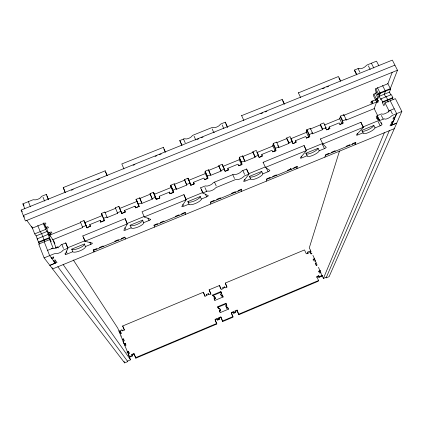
<?xml version="1.0" encoding="UTF-8"?>
<svg xmlns="http://www.w3.org/2000/svg" width="423" height="423" viewBox="0 0 423 423"><rect width="100%" height="100%" fill="white"/><g stroke="black" fill="none" stroke-linecap="round" stroke-linejoin="round"><path stroke-width="0.63" d="M231.846 193.708L231.846 193.152L235.283 191.741L235.273 192.296M231.318 312.528L231.312 313.131L233.353 312.274L233.364 311.666L231.318 312.528L233.062 317.16L222.62 321.57L220.843 316.943L218.791 317.805L219.267 319.402L217.57 320.116L217.094 318.524L215.043 319.386L216.825 324.013L135.852 358.17L133.874 353.586L131.791 354.463L132.526 355.965L129.65 357.176L129.211 356.557L130.57 359.804L127.439 361.126M64.968 253.594L65.227 254.249A1.962 0.545 -21.3 0 0 67.347 253.964L72.772 251.743A6.837 1.893 -21.5 0 0 80.074 250.786A6.837 1.893 -21.5 0 0 85.409 246.561L90.818 244.351A1.946 0.539 -21.7 0 0 92.362 243.13L85.092 241.316A1.967 0.555 -21.7 0 1 84.965 241.237L82.813 235.955L125.171 218.643L127.355 223.936L123.817 230.244A1.935 0.539 -22.4 0 0 125.805 230.012L131.178 227.812A6.757 1.882 -22.6 0 0 138.03 227.029A6.757 1.882 -22.6 0 0 143.683 222.688L149.028 220.499A1.93 0.539 -22.8 0 0 150.662 219.352L144.227 216.941L186.178 199.772L183.936 194.628L142.028 211.754L144.349 217.062M318.762 275.685L318.482 276.399L318.937 277.388L319.222 276.674L318.762 275.685L316.748 276.531L318.577 280.507L318.297 281.205L238.836 314.728L237.102 310.091L235.056 310.953L235.479 312.565L233.792 313.279L233.364 311.666M235.056 310.953L235.04 311.561L237.081 310.704L237.102 310.091M238.133 191.127L238.144 190.567L241.581 189.16L241.496 191.386M241.618 164.981L239.238 159.73L239.307 157.308L242.707 155.923L244.891 161.375L255.08 157.219L255.122 156.605L252.906 151.772L256.301 150.387L258.522 155.22L258.421 156.441M239.307 157.308L241.507 162.157L241.427 164.558L238.403 165.795M242.707 155.923L242.686 156.536L252.864 152.391L252.906 151.772M298.363 92.891L338.463 76.51L340.647 80.952M261.684 156.267L261.848 154.427L272.005 150.287L272.75 151.889L276.134 150.509L273.158 144.111M266.421 181.155L266.68 178.86L270.096 177.459L270.027 178.035M292.161 142.678L292.383 141.409L290.125 136.608L286.752 137.983L289.004 142.784L288.904 143.423L278.778 147.553L278.863 146.924L276.621 142.112L273.237 143.487L272.935 146.014L256.713 152.624M273.237 143.487L275.479 148.304L275.156 150.794L272.75 151.778M276.621 142.112L276.536 142.747L286.651 138.628L286.752 137.983M272.861 176.872L272.941 176.291L276.351 174.889L276.267 175.476M46.382 194.58L46.387 194.527A1.93 0.65 -20.8 0 0 46.356 194.384L42.522 195.934A1.962 0.656 -20.7 0 0 41.042 197.007A3.939 1.322 -20.6 0 1 38.091 199.143A3.939 1.322 -20.6 0 1 34.178 199.778A1.967 0.656 -20.5 0 0 32.211 200.095L22.89 203.854L24.814 208.756M377.686 117.102L379.526 120.819L382.085 124.542A1.925 0.508 -26.8 0 1 380.182 125.784L375.058 127.889A6.715 1.777 -26.6 0 1 368.19 132.679A6.715 1.777 -26.6 0 1 363.077 132.796L357.937 134.9A1.919 0.513 -26.4 0 1 356.452 134.937L363.378 127.26L360.941 122.289L320.417 139.024M287.598 170.823L287.703 170.231L291.103 168.84L290.992 169.433L290.49 168.354M183.936 194.67L185.565 198.678M295.286 142.556L295.629 140.648L305.723 136.534L306.479 138.125L309.842 136.756L306.543 129.819M186.178 199.82L181.79 206.493A1.919 0.534 -23.4 0 0 183.651 206.313L188.959 204.135A6.71 1.866 -23.6 0 0 195.373 203.521A6.71 1.866 -23.6 0 0 201.332 199.069L206.63 196.896A1.919 0.534 -23.8 0 0 208.328 195.727L202.929 193.047A1.914 0.539 -23.8 0 1 202.876 192.941L200.613 187.812L204.394 186.263A1.941 0.56 -23.9 0 1 206.117 185.967A3.892 1.121 -24 0 0 209.538 185.374A3.892 1.121 -24 0 0 212.859 183.212A1.941 0.555 -24.1 0 1 214.524 182.123L232.777 174.667A1.935 0.555 -24.4 0 1 234.453 174.387A3.881 1.116 -24.5 0 0 237.789 173.827A3.881 1.116 -24.5 0 0 241.163 171.643A1.935 0.555 -24.6 0 1 242.855 170.548L246.609 169.015L248.92 174.096A1.909 0.534 -24.6 0 1 248.872 174.25L243.622 181.16A1.914 0.529 -24.5 0 0 245.351 181.033L250.601 178.881A6.683 1.845 -24.7 0 0 256.55 178.443A6.683 1.845 -24.7 0 0 262.836 173.869L268.071 171.722A1.909 0.523 -24.9 0 0 269.885 170.406L265.48 167.492A1.93 0.539 -25 0 1 265.427 167.386L306.453 150.556L304.079 145.528L263.095 162.321A1.925 0.55 -25 0 0 263.154 162.427M293.821 168.269L293.937 167.677L297.332 166.281L296.856 168.661M241.681 115.765A1.904 0.635 -25.3 0 1 241.618 115.643L282.078 99.463M325.763 128.735L326.033 127.683L323.743 122.919L320.391 124.283L322.675 129.052L322.511 129.713L312.454 133.816L312.597 133.166L310.318 128.386L306.961 129.755L306.421 132.367L290.897 138.691M306.961 129.755L309.234 134.535L308.679 137.121L306.289 138.094M322.511 129.713L320.227 124.949L320.391 124.283M328.676 128.93L329.2 126.953L339.23 122.866L339.997 124.447L343.339 123.088L340.272 116.769M324.88 157.155L325.557 154.702L328.935 153.316L328.761 153.935M374.44 108.531L345.919 120.164L346.12 119.492L343.809 114.744L340.467 116.103L339.695 118.805L324.272 125.092M331.569 152.782L331.748 152.158L335.122 150.778L334.931 151.397M304.079 145.528L305.744 149.515M105.121 170.876L63.217 187.585L65.295 192.703M343.809 114.744L343.608 115.426L376.951 101.843M340.467 116.103L342.778 120.856L341.99 123.527L339.611 124.494M306.453 150.556L300.33 157.927A1.914 0.523 -25.5 0 0 301.937 157.848L307.135 155.717A6.689 1.814 -25.7 0 0 312.66 155.442A6.689 1.814 -25.7 0 0 319.238 150.757L324.42 148.637A1.914 0.518 -25.9 0 0 326.26 147.41L322.807 144.031L320.391 138.86M309.673 252.721L310.672 252.304L310.926 251.516L310.625 250.865L307.854 252.023L307.611 252.811L308.06 253.789M339.516 150.974L309.271 247.926L310.709 250.596M346.141 146.797L346.347 146.168L349.71 144.788L349.498 145.422M352.296 144.275L352.512 143.64L355.875 142.26L354.982 144.782M376.216 91.706L375.608 93.404L373.911 94.096L373.393 95.556L375.788 100.367L377.565 99.643M392.19 72.349L387.891 83.738L375.836 88.634L375.307 90.136L377.734 95.006L379.452 94.308L378.913 93.224M371.865 103.915L372.949 100.864M315.949 263.735L316.224 262.979L315.167 260.695L314.162 261.118L313.258 259.151L314.4 258.67M375.788 100.367L376.311 98.919L373.911 94.096M377.734 95.006L378.273 93.52L375.836 88.634M378.643 100.431L376.956 101.118L374.202 108.626L377.808 115.897M376.311 98.919L378.014 98.226L379.452 94.308M376.835 101.89L377.734 99.442M391.122 123.987L391.698 125.15L396.742 123.082L401.85 111.487L395.383 98.638L385.02 102.863L383.894 105.771L382.27 102.519L392.555 98.326L392.851 97.591L391.354 94.62L381.06 98.808L380.785 99.542L379.167 96.301L380.256 93.335L377.406 87.63M382.27 102.519L382.545 101.79L392.851 97.591M376.808 118.667L377.337 117.345L378.114 118.921L378.463 118.022M397.477 70.218L25.417 220.97L21.15 210.083L392.348 60.103L397.477 70.218L390.339 88.613L378.273 93.52M379.167 96.301L389.435 92.124L390.603 89.126L387.738 83.437M163.236 147.421L121.808 163.939L123.95 168.999M321.713 276.219L322.104 275.262L323.378 278.477L326.403 277.202M388.515 112.069L389.012 110.847L394.204 108.727M323.378 278.477L384.359 132.711M360.941 122.289L362.622 126.244M389.334 130.665L326.096 277.916L329.105 276.647L396.753 123.109L390.032 125.864L390.603 124.521L392.29 123.828L392.824 122.58L392.29 121.507M391.698 125.15L396.658 113.613M393.919 116.87L394.648 118.334L393.411 121.216L391.714 121.914L391.132 123.278L392.824 122.58M65.227 254.249L67.897 248.312A1.956 0.55 -21.3 0 0 67.876 248.19L65.766 242.918L61.89 244.505A1.988 0.566 -21.2 0 0 60.367 245.536A3.987 1.142 -21.1 0 1 57.338 247.592A3.987 1.142 -21.1 0 1 53.43 248.37A1.993 0.566 -21 0 0 51.469 248.761M225.226 122.406L225.258 122.342A1.882 0.635 -24.8 0 0 225.3 122.178L221.583 123.675A1.914 0.64 -24.8 0 0 219.939 124.806A3.833 1.29 -24.7 0 1 216.65 127.064A3.833 1.29 -24.7 0 1 213.298 127.487A1.914 0.645 -24.6 0 0 211.611 127.698L193.549 134.99A1.914 0.645 -24.1 0 0 191.926 136.111A3.844 1.301 -24 0 1 188.69 138.353A3.844 1.301 -24 0 1 185.253 138.807A1.919 0.645 -23.9 0 0 183.524 139.035L179.78 140.547L181.985 145.549M125.853 344.793L125.441 343.772L124.404 344.211L124.061 343.703L123.098 341.329L124.14 340.89L123.31 338.849L122.125 339.346M124.737 345.813L125.927 345.311L125.097 343.265L124.061 343.703M218.247 308.335L217.771 306.712L225.951 303.275L226.834 305.908M317.276 264.893L316.129 265.374L315.22 263.402L316.224 262.979M217.813 307.331L225.967 303.904L225.951 303.275M226.617 308.177L226.601 307.558L227.627 307.13L227.637 307.748L226.617 308.177L225.803 305.713L226.823 305.284M219.907 312.19L219.442 310.572L220.462 310.144L219.664 308.293L218.643 308.727L217.771 306.712M219.474 311.18L220.494 310.752L220.462 310.144M127.159 351.799L128.349 351.296L129.306 353.321M320.512 270.413L318.789 271.138L319.703 273.115L320.708 272.692L322.003 275.5L319.222 276.674M126.9 352.533L128.682 351.783M318.508 271.867L320.227 271.143M131.791 354.463L132.108 354.939L134.186 354.062L135.852 358.17M217.136 319.106L215.09 319.968L216.825 324.013M218.828 318.392L220.875 317.53M316.473 277.245L318.482 276.399M132.203 355.494L129.322 356.711L128.143 353.792L129.184 353.353L128.349 351.296M217.57 320.116L217.528 319.534L219.23 318.82L218.791 317.805M233.803 312.676L235.495 311.963M318.937 277.388L322.469 275.902M135.545 357.705L216.782 323.442M222.62 321.57L222.593 320.994L233.073 316.573M238.863 314.13L318.577 280.507M39.455 244.283L37.155 238.863L48.122 234.395L51.104 241.549L49.745 239.582L38.694 244.087L44.114 257.882L124.648 362.897L127.772 361.58L57.866 266.749M121.253 333.424L120.634 331.902L119.598 332.335L118.969 331.114L121.84 329.914L122.252 330.929L124.325 330.062L122.675 326.001L203.373 292.235L205.092 296.232L207.133 295.381L206.704 294.376L208.391 293.673L208.825 294.672L210.866 293.816L209.142 289.818L219.553 285.467L221.282 289.454L223.323 288.597L222.889 287.603L224.576 286.894L225.01 287.894L227.045 287.037L225.306 283.056L304.497 249.924L306.305 253.842L308.309 253.002L307.854 252.023M119.244 331.796L120.28 331.357L120.634 331.902M310.926 251.516L309.927 251.934L310.831 253.895L311.978 253.414M119.915 333.89L121.105 333.393L120.28 331.357M220.875 291.59L220.906 292.256L212.774 295.666L212.716 295.005L220.875 291.59L221.747 293.588L220.727 294.017L221.34 296.021L222.355 295.592L222.329 294.937L221.308 295.365L221.34 296.021M214.863 300.504L214.218 299.008L215.233 298.58L215.185 297.929L214.604 296.581L213.583 297.009L212.716 295.005M214.218 299.008L214.165 298.358L215.185 297.929M122.474 339.87L123.659 339.373L124.071 340.388M312.994 259.912L314.707 259.193M93.414 250.501L125.002 237.541M154.083 225.607L185.322 212.785M210.643 202.406L241.559 189.721M266.612 179.426L297.205 166.868M325.382 155.304L355.648 142.884M394.31 128.65L52.589 268.943L52.092 267.69M47.593 250.379L53.124 248.116L49.745 239.582M377.834 116.912L377.062 115.833A1.919 0.523 -27 0 1 377.078 115.696L380.737 114.199A1.946 0.529 -27 0 1 382.186 114.004A3.907 1.063 -27.1 0 0 385.073 113.623A3.907 1.063 -27.1 0 0 388.716 111.339A1.951 0.529 -27.1 0 1 390.54 110.192L392.396 113.898M55.387 247.767L57.74 246.805L58.184 247.926M377.342 116.172L376.179 116.648L377.75 119.809L379.41 119.133M67.68 247.793L85.113 240.661M126.651 223.667L144.492 216.365M185.575 199.556L202.591 192.592M248.327 173.879L265.179 166.979M305.988 150.281L322.062 143.704A1.914 0.529 -25.9 0 0 323.035 143.212M362.511 127.154L377.765 120.909A1.925 0.518 -26.9 0 0 379.526 119.825M44.114 257.882L53.562 254.043A1.993 0.56 -21.1 0 1 55.524 253.647A3.992 1.121 -21.2 0 0 59.426 252.854A3.992 1.121 -21.2 0 0 62.467 250.802A1.988 0.56 -21.3 0 1 63.995 249.776L67.876 248.185M84.938 241.205L127.355 223.889M202.876 192.941L206.662 191.392A1.946 0.55 -23.9 0 1 208.38 191.085A3.897 1.1 -24 0 0 211.801 190.482A3.897 1.1 -24 0 0 215.133 188.325A1.941 0.55 -24.1 0 1 216.803 187.241L235.077 179.764A1.941 0.545 -24.4 0 1 236.753 179.479A3.886 1.095 -24.5 0 0 240.084 178.903A3.886 1.095 -24.5 0 0 243.468 176.729A1.941 0.545 -24.6 0 1 245.166 175.635L248.92 174.096M363.378 127.26L322.807 144.031M379.526 120.819L379.516 120.782A1.919 0.513 -26.9 0 1 379.537 120.65L383.196 119.149A1.951 0.523 -26.9 0 1 384.644 118.948A3.913 1.042 -27 0 0 387.526 118.551A3.913 1.042 -27 0 0 391.18 116.272A1.951 0.518 -27.1 0 1 393.015 115.13L401.85 111.487M72.772 251.743L71.73 249.152L84.362 243.976L85.409 246.567M131.178 227.812L130.104 225.248L142.599 220.134L143.677 222.688M188.959 204.135L187.854 201.602L200.222 196.536L201.332 199.069M250.601 178.881L249.464 176.375L261.689 171.373L262.836 173.869M307.135 155.717L305.966 153.242L318.064 148.288L319.238 150.757M375.058 127.889L373.853 125.446L361.877 130.347L363.077 132.796M51.257 257.797L53.087 257.047L53.753 257.961L51.934 258.712L51.31 257.142M394.648 118.334L392.935 119.037L393.533 117.642L395.251 116.938L396.668 113.639L390.207 100.753M53.319 260.589L55.127 259.849L55.778 260.742L53.975 261.483L53.52 260.335M54.578 262.297L56.37 261.557L57.015 262.44L49.856 265.38L55.212 263.148L54.763 262.011M43.437 222.937L45.975 227.41L47.783 226.675L48.46 227.69L46.054 228.669M31.73 226.358L34.686 233.877L45.705 229.398L47.09 231.434L48.465 234.897L48.122 234.395M380.256 93.335L390.603 89.126M34.686 233.877L36.156 235.886L47.09 231.434M48.27 233.052L51.225 231.846L51.881 232.824L50.115 233.544L49.671 232.428M375.952 99.643L371.278 101.546L370.781 102.958L372.446 102.281L371.859 101.102M52.552 239.825L82.718 227.521L80.423 222.027L83.923 220.6L84.975 222.614L102.334 215.54L101.409 213.478L104.899 212.055L105.126 212.573L115.564 208.322L115.357 207.793L118.837 206.376L121.787 213.493L125.266 212.076L124.574 210.421L134.99 206.17L135.688 207.82L139.156 206.408L136.121 199.233M125.266 211.96L121.697 213.419L119.63 208.476L136.888 201.459L136.211 199.302L139.68 197.89L141.932 203.368L152.317 199.133L150.07 193.655L153.528 192.248L156.039 198.805M156.103 199.18L154.072 194.437L171.22 187.463L170.792 185.216L174.239 183.809L176.47 189.282L186.786 185.073L184.565 179.606L188.002 178.205L190.149 183.101L190.366 184.803M188.304 180.505L205.335 173.562L205.16 171.22L208.581 169.824L210.786 175.286L221.039 171.104L218.844 165.647L222.26 164.251L224.444 169.115L224.476 170.887M49.116 235.394L80.693 222.53L80.423 222.027M141.932 203.368L139.844 198.435L150.218 194.21L150.07 193.655M184.565 179.606L184.65 180.182L174.339 184.38L174.239 183.809M218.844 165.647L218.865 166.244L208.624 170.416L208.581 169.824M310.181 129.041L320.227 124.949M222.921 166.398L239.244 159.746M38.408 242.051L49.385 237.578M38.768 242.538L49.724 238.075M90.591 226.109L87.001 227.579L85.959 225.596L82.453 227.029L82.718 227.521M101.409 213.478L103.461 218.458L106.956 217.031L107.178 217.544L117.631 213.282L117.425 212.764L120.909 211.341L121.697 213.419M135.392 207.83L138.961 206.371L138.305 204.246L141.774 202.834M152.18 198.588L155.643 197.176M169.782 193.797L173.335 192.349L172.922 190.128L176.375 188.721M186.712 184.507L190.149 183.101M204.441 179.653L207.487 178.411L207.323 176.1L210.754 174.699M221.023 170.511L224.444 169.115M241.507 162.157L244.917 160.766M255.122 156.605L258.522 155.22M275.479 148.304L278.863 146.924M289.004 142.784L292.383 141.409M309.234 134.535L312.597 133.166M322.675 129.052L326.033 127.683M342.778 120.856L346.12 119.492M84.182 221.092L86.889 227.738L90.39 226.31L89.708 224.645L100.193 220.367L100.896 221.879M159.603 197.922L159.217 196.288L169.57 192.068L170.279 193.708L173.726 192.301L170.897 185.766M193.84 183.952L193.644 182.25L203.928 178.051L204.653 179.68L208.079 178.284L205.197 171.796M227.87 170.067L227.854 168.296L238.075 164.124L238.81 165.742L242.21 164.351L239.286 157.911M100.182 222.197L104.375 220.489L103.461 218.458M156.177 199.349L159.725 197.901M190.44 185.369L194.094 183.878M225.089 171.225L228.119 169.993M258.924 157.419L261.927 156.193M292.542 143.704L295.529 142.482M326.545 129.824L328.925 128.856M104.365 220.605L100.875 222.027L100.193 220.367M394.908 65.153L23.281 215.519L24.423 217.089M44.124 224.666L45.948 223.926L45.256 222.879L32.412 228.092L26.702 220.235M356.245 73.877L354.437 70.213A1.893 0.608 -27.6 0 1 354.442 70.059L358.064 68.6A1.925 0.613 -27.6 0 1 359.529 68.468A3.86 1.232 -27.7 0 0 362.442 68.214A3.86 1.232 -27.7 0 0 365.99 65.861A1.925 0.613 -27.8 0 1 367.772 64.682L376.523 61.15L378.823 65.718M71.376 190.25L73.2 189.509M97.523 179.68L99.347 178.945M133.108 165.303L134.942 164.563M155.088 156.42L156.917 155.68M159.36 154.696L161.189 153.956M196.975 139.495L198.784 138.765M201.195 137.787L203.003 137.057M260.859 113.681L262.678 112.946M265.105 111.963L266.924 111.228M322.58 88.74L324.409 88M326.842 87.016L328.671 86.281M200.703 187.949L200.666 187.918A1.909 0.55 -23.8 0 1 200.613 187.812M82.813 235.955L82.834 235.986A1.967 0.566 -21.6 0 0 82.966 236.066M49.66 255.614L55.212 263.148M37.155 238.863L37.52 239.355L36.156 235.886M21.15 210.083L22.303 211.68M63.149 264.581L130.57 359.804M22.89 203.854L23.984 205.43M63.217 187.585L63.244 187.622A1.941 0.656 -21.2 0 0 63.381 187.717L64.941 191.556M128.539 354.442L123.098 341.329M354.453 70.255L355.939 72.402M123.717 342.508L120.841 335.862M49.454 232.571L50.876 234.675M125.097 343.265L125.441 343.772M123.31 338.849L123.659 339.373M133.874 353.586L134.186 354.062M73.327 259.986L117.737 328.063L121.147 336.158M121.84 329.914L122.189 330.463M122.675 326.001L124.431 330.03M96.941 249.073L96.698 248.613L93.171 250.056L94.165 251.875L93.256 249.639M99.87 247.867L99.632 247.407L103.154 245.964L103.381 246.424M89.708 224.645L90.215 225.633M389.435 92.124L390.789 94.815M392.555 98.326L393.094 99.41M371.389 63.223L373.805 68.04M382.572 85.531L385.432 91.231L384.306 94.213L385.654 96.909M386.21 96.714L387.701 99.691L387.415 100.42L388.229 102.043M368.375 65.888L370.183 69.504M385.02 102.863L389.012 110.847M381.06 98.808L382.545 101.79M375.608 93.404L378.014 98.226M376.814 98.332L378.284 101.282L377.75 102.72L376.956 101.118M358.064 68.6L359.867 72.222M381.35 115.437L383.196 119.149M381.255 122.57L381.863 123.791M354.442 70.059L356.843 74.897M377.078 115.696L379.537 120.65M378.067 121.523L380.182 125.784M338.929 77.969L340.462 81.089M357.112 133.219L357.636 134.287M339.415 118.223L342.186 123.934M329.2 126.953L329.966 128.544L326.614 129.909L325.509 127.603M298.326 92.706L300.663 97.597M322.358 144.322L324.42 148.637M311.883 132.621L312.454 133.816M306.141 131.78L308.875 137.533M282.178 99.22L284.499 104.127M282.659 100.685L284.203 103.958M295.629 140.648L296.38 142.25L293.012 143.624L290.834 138.982M301.134 156.145L301.647 157.224M286.651 138.628L288.904 143.423M277.779 145.417L278.778 147.553M272.661 145.422L275.352 151.212M312.904 255.344L315.553 261.081M318.434 267.32L320.883 272.618M310.371 251.653L311.465 254.012M315.717 263.228L316.758 265.485M261.848 154.427L262.588 156.039L259.199 157.419L257.321 153.332M266.31 167.905L268.071 171.722M241.618 115.59L243.891 120.534M263.095 162.279L265.48 167.492M252.864 152.391L255.08 157.219M242.929 157.076L244.891 161.375M225.3 122.178L227.558 127.138M225.792 123.643L227.484 127.365M248.259 173.033L246.561 169.163A1.904 0.545 -24.6 0 0 246.609 169.015M222.149 124.917L223.836 128.64M242.855 170.548L244.589 174.361M244.568 179.31L245.065 180.404M212.172 128.941L213.853 132.674A1.914 0.635 -24.5 0 1 214.376 132.494M232.777 174.667L234.501 178.49M227.854 168.296L228.584 169.914L225.173 171.304L222.265 164.843M218.865 166.244L221.039 171.104M194.104 136.238L195.77 139.981M214.524 182.123L216.232 185.961M208.862 170.955L210.786 175.286M115.082 241.623L114.871 241.152L118.382 239.714L118.588 240.185M205.16 171.22L207.323 176.1M204.859 172.489L207.677 178.829M183.524 139.035L185.179 142.784M204.959 187.548L206.662 191.392M205.409 194.136L206.63 196.896M181.536 144.454L179.844 140.674A1.888 0.64 -23.9 0 1 179.78 140.547M201.269 189.229L202.966 193.078M193.644 182.25L194.363 183.878L190.926 185.279L188.071 178.77M184.65 180.182L186.786 185.073M226.807 287.154L225.306 283.056M237.081 310.704L238.836 314.728M163.278 147.204L165.462 152.227M163.965 149.092L165.187 151.905M233.353 312.274L233.792 313.279M219.833 286.72L220.822 288.988M231.561 313.707L232.312 315.436M174.577 184.925L176.47 189.282M222.329 294.937L223.201 296.935L215.032 300.362L214.165 298.358M227.627 307.13L228.499 309.144L220.309 312.592L219.442 310.572M182.826 204.409L183.376 205.678M220.906 292.256L221.557 293.752M222.355 295.592L223.006 297.089M225.967 303.904L226.617 305.411M227.637 307.748L228.288 309.255M220.727 294.017L221.308 295.365M225.803 305.713L226.601 307.558M170.792 185.216L172.922 190.128M170.702 186.273L173.515 192.772M215.233 298.58L214.604 296.581M219.701 308.912L220.494 310.752M220.843 316.943L222.593 320.994M210.929 294.477L209.142 289.818M217.094 318.524L217.528 319.534M204.928 296.317L203.373 292.235M159.217 196.288L159.926 197.932L156.468 199.344L153.665 192.788M150.218 194.21L152.317 199.133M147.95 217.945L149.028 220.499M136.211 199.302L138.305 204.246M135.963 199.281L139.146 206.799M105.131 170.67L107.252 175.751M105.65 172.145L107.067 175.529M126.784 222.725L125.171 218.643M124.838 227.69L125.541 229.372M115.357 207.793L117.631 213.282M121.507 238.99L121.306 238.514L124.811 237.076L125.578 238.979M104.899 212.055L107.178 217.544M101.636 213.98L104.55 220.917M84.727 221.996L87.175 228.008M83.923 220.6L85.959 225.596M89.898 242.088L90.818 244.351M132.108 354.939L132.526 355.965M83.5 237.377L85.092 241.316M128.47 354.268L129.65 357.176M124.034 361.374L124.648 362.897M46.356 194.384L48.412 199.524M46.895 195.865L48.434 199.719M67.363 247.037L65.792 243.04A1.951 0.56 -21.3 0 0 65.766 242.918M66.178 251.045L67.088 253.319M43.035 197.218L44.574 201.078M61.89 244.505L63.466 248.454M53.679 240.724L54.874 243.743M56.18 248.042L52.87 239.698L49.364 234.543L50.041 236.251L49.375 235.267L46.049 226.892M45.293 225.697L45.975 227.41M43.289 223.296L45.705 229.398M53.298 256.803L53.753 257.961M44.706 241.464L41.628 233.655L40.196 231.635L37.79 225.533M28.367 201.644L30.403 206.805M44.219 241.834L49.665 255.64M118.837 206.376L119.635 208.486M124.574 210.421L125.145 211.981M134.99 206.17L135.503 207.756M139.68 197.89L139.844 198.435M154.501 227.103L153.951 225.115L157.435 223.688L157.568 224.19M160.465 223L160.338 222.498L163.823 221.065L163.939 221.573M153.528 192.248L153.94 193.898M169.57 192.068L169.898 193.723M175.508 216.825L175.413 216.312L178.881 214.884L178.977 215.402M181.864 214.218L181.774 213.7L185.242 212.277L185.565 214.35M188.002 178.205L188.156 179.352M206.704 294.376L206.778 295.037M208.391 293.673L208.465 294.334M210.749 204.013L210.606 201.866L214.059 200.454L214.086 200.994M219.23 318.82L219.267 319.402M219.553 285.467L219.585 286.149M216.957 199.815L216.93 199.275L220.378 197.858L220.394 198.403M222.889 287.603L222.91 288.28M224.576 286.894L224.592 287.577M84.367 243.976A6.831 1.909 -21.5 0 1 79.038 248.211A6.831 1.909 -21.5 0 1 71.736 249.147M142.604 220.129A6.752 1.904 -22.6 0 1 136.962 224.481A6.752 1.904 -22.6 0 1 130.104 225.248M200.227 196.536A6.705 1.888 -23.6 0 1 194.268 201.01A6.705 1.888 -23.6 0 1 187.854 201.602M261.694 171.368A6.678 1.861 -24.7 0 1 255.418 175.957A6.678 1.861 -24.7 0 1 249.464 176.375M318.064 148.288A6.683 1.829 -25.7 0 1 311.497 152.983A6.683 1.829 -25.7 0 1 305.966 153.242M373.853 125.446A6.71 1.798 -26.6 0 1 367.836 129.887A6.71 1.798 -26.6 0 1 361.877 130.903"/></g></svg>
